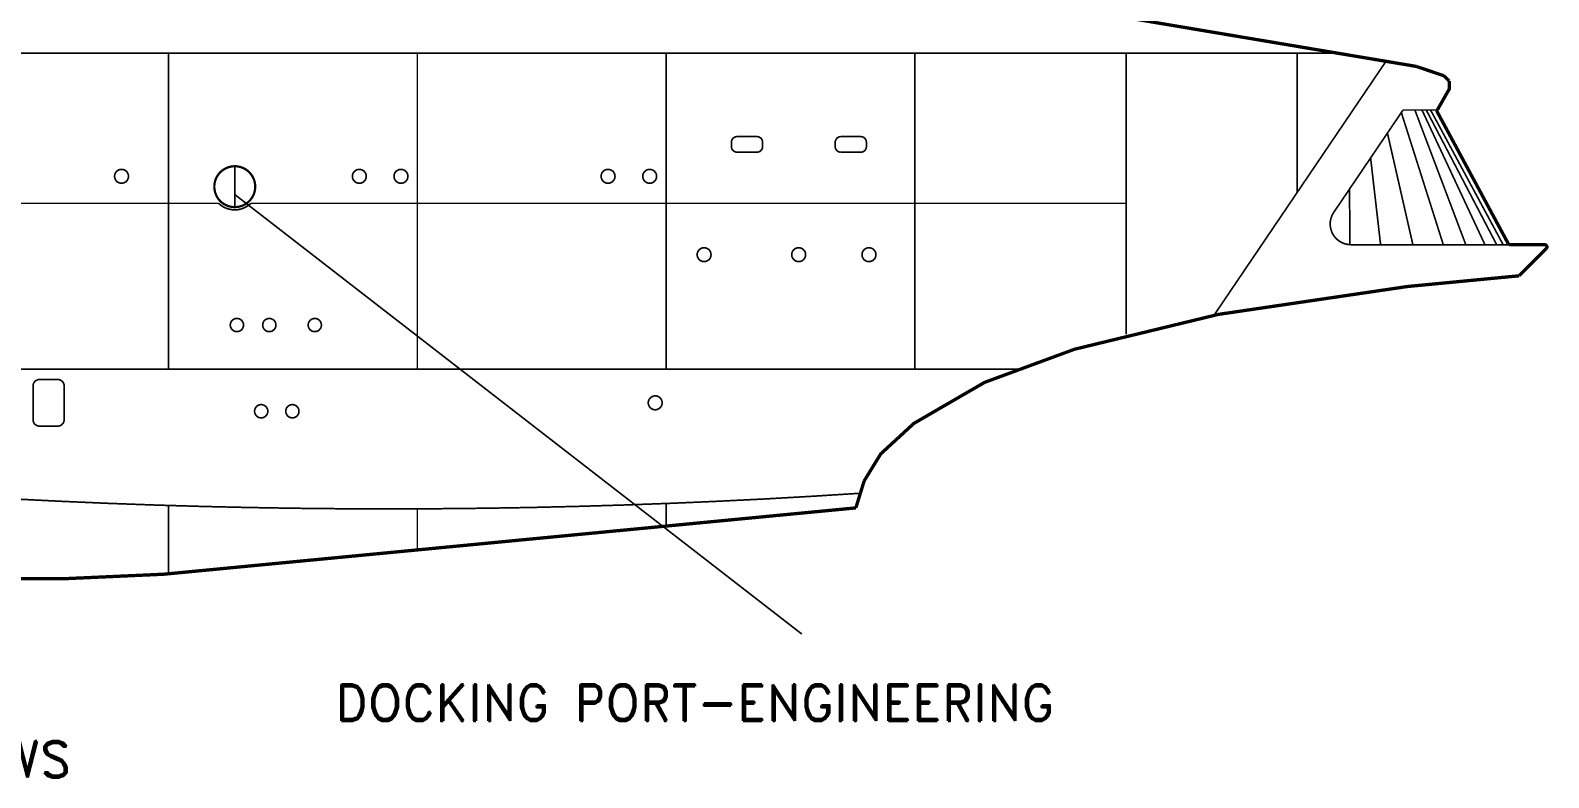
# Model space of a CAD drawing. Extents: x 0.8 to 42.3, y -0.1 to 32.5.
# Drawn here: x 27.87 to 33.74, y 4.18 to 7.07 of the extents above; entities that cross this region are included whole.
import ezdxf

# ---------------------------------------------------------------- set-up
doc = ezdxf.new("R2010")
doc.units = 0
doc.layers.add('SIDE', color=7, linetype='CONTINUOUS')
doc.styles.add('ROMANS', font='ROMAND')

msp = doc.modelspace()

# ---------------------------------------------------------------- linework, layer by layer
at = {"layer": 'SIDE'}
for points, const_width in [([(30.6997, 7.3596), (33.2287, 6.9341)], 0.0128), ([(26.5775, 6.9856), (32.903, 6.9856)], 0.00641), ([(28.4018, 6.9856), (28.4018, 5.7627)], 0.00641), ([(29.364, 5.7627), (29.364, 6.9856)], 0.00641), ([(30.3263, 6.9856), (30.3263, 5.7627)], 0.00641), ([(31.2885, 5.7627), (31.2885, 6.9856)], 0.00641), ([(32.1064, 6.9856), (32.1064, 5.8969)], 0.00641), ([(32.4467, 5.972), (33.1085, 6.9497)], 0.00641), ([(32.7676, 6.9856), (32.7676, 6.4461)], 0.00641), ([(33.2287, 6.9341), (33.335, 6.898)], 0.0128), ([(33.3562, 6.8775), (33.3562, 6.8469), (33.3105, 6.7663)], 0.0128), ([(33.3562, 6.8775), (33.335, 6.898)], 0.0128), ([(32.9092, 6.3692), (33.1773, 6.7654)], 0.00641), ([(33.333, 6.2441), (33.1707, 6.7556)], 0.00641), ([(33.3056, 6.7654), (33.1773, 6.7654)], 0.00641), ([(33.2231, 6.7654), (33.4201, 6.2441)], 0.00641), ([(33.4941, 6.2441), (33.2505, 6.7654)], 0.00641), ([(33.2671, 6.7654), (33.5395, 6.2441)], 0.00641), ([(33.5645, 6.2441), (33.2838, 6.7654)], 0.00641), ([(33.3101, 6.7571), (33.3096, 6.7581), (33.3093, 6.7591), (33.3091, 6.7602), (33.309, 6.7612), (33.309, 6.7623), (33.3092, 6.7634), (33.3095, 6.7644), (33.3099, 6.7654), (33.3105, 6.7663)], 0.0128), ([(33.3101, 6.7571), (33.5838, 6.2488)], 0.0128), ([(30.5899, 6.6595), (30.5868, 6.6573), (30.5841, 6.6546), (30.5819, 6.6515), (30.5803, 6.648), (30.5793, 6.6444), (30.579, 6.6406)], 0.00641), ([(30.579, 6.6239), (30.579, 6.6406)], 0.00641), ([(30.5899, 6.6595), (30.5933, 6.6611), (30.597, 6.6621), (30.6008, 6.6624)], 0.00641), ([(30.6778, 6.6624), (30.6008, 6.6624)], 0.00641), ([(30.6778, 6.6624), (30.6816, 6.6621), (30.6853, 6.6611), (30.6887, 6.6595), (30.6918, 6.6573), (30.6945, 6.6546), (30.6967, 6.6515), (30.6983, 6.648), (30.6993, 6.6444), (30.6996, 6.6406)], 0.00641), ([(30.6996, 6.6239), (30.6996, 6.6406)], 0.00641), ([(30.9835, 6.6515), (30.9819, 6.648), (30.9809, 6.6444), (30.9806, 6.6406), (30.9806, 6.6239)], 0.00641), ([(30.9835, 6.6515), (30.9857, 6.6546), (30.9884, 6.6573), (30.9915, 6.6595), (30.9949, 6.6611), (30.9986, 6.6621), (31.0024, 6.6624)], 0.00641), ([(31.0024, 6.6624), (31.0794, 6.6624)], 0.00641), ([(31.1012, 6.6406), (31.1009, 6.6444), (31.0999, 6.648), (31.0983, 6.6515), (31.0961, 6.6546), (31.0934, 6.6573), (31.0903, 6.6595), (31.0868, 6.6611), (31.0832, 6.6621), (31.0794, 6.6624)], 0.00641), ([(31.1012, 6.6239), (31.1012, 6.6406)], 0.00641), ([(33.1169, 6.6761), (33.2153, 6.2441)], 0.00641), ([(30.5899, 6.605), (30.5868, 6.6072), (30.5841, 6.6099), (30.5819, 6.613), (30.5803, 6.6164), (30.5793, 6.6201), (30.579, 6.6239)], 0.00641), ([(30.5899, 6.605), (30.5933, 6.6034), (30.597, 6.6024), (30.6008, 6.6021)], 0.00641), ([(30.6008, 6.6021), (30.6778, 6.6021)], 0.00641), ([(30.6778, 6.6021), (30.6816, 6.6024), (30.6853, 6.6034), (30.6887, 6.605), (30.6918, 6.6072), (30.6945, 6.6099), (30.6967, 6.613), (30.6983, 6.6164), (30.6993, 6.6201), (30.6996, 6.6239)], 0.00641), ([(30.9915, 6.605), (30.9884, 6.6072), (30.9857, 6.6099), (30.9835, 6.613), (30.9819, 6.6164), (30.9809, 6.6201), (30.9806, 6.6239)], 0.00641), ([(30.9915, 6.605), (30.9949, 6.6034), (30.9986, 6.6024), (31.0024, 6.6021)], 0.00641), ([(31.0794, 6.6021), (31.0024, 6.6021)], 0.00641), ([(31.0983, 6.613), (31.0961, 6.6099), (31.0934, 6.6072), (31.0903, 6.605), (31.0868, 6.6034), (31.0832, 6.6024), (31.0794, 6.6021)], 0.00641), ([(31.0983, 6.613), (31.0999, 6.6164), (31.1009, 6.6201), (31.1012, 6.6239)], 0.00641), ([(33.0904, 6.2441), (33.0518, 6.5799)], 0.00641), ([(28.2466, 6.5088), (28.246, 6.5142), (28.2444, 6.5194), (28.2418, 6.5242), (28.2382, 6.5283), (28.2339, 6.5317), (28.229, 6.5341), (28.2237, 6.5354), (28.2183, 6.5357), (28.2129, 6.5349), (28.2078, 6.533), (28.2032, 6.5301), (28.1992, 6.5263), (28.1961, 6.5219), (28.194, 6.5169), (28.1929, 6.5115), (28.1929, 6.5061), (28.194, 6.5007), (28.1961, 6.4957), (28.1992, 6.4912), (28.2032, 6.4875), (28.2078, 6.4846), (28.2129, 6.4827), (28.2183, 6.4819), (28.2237, 6.4822), (28.229, 6.4835), (28.2339, 6.4859), (28.2382, 6.4893), (28.2418, 6.4934), (28.2444, 6.4982), (28.246, 6.5034), (28.2466, 6.5088)], 0.00641), ([(28.7381, 6.4686), (28.7375, 6.478), (28.7359, 6.4872), (28.7332, 6.4961), (28.7295, 6.5047), (28.7248, 6.5128), (28.7192, 6.5203), (28.7129, 6.527), (28.7057, 6.5331), (28.6979, 6.5382), (28.6896, 6.5424), (28.6808, 6.5456), (28.6717, 6.5477), (28.6624, 6.5488), (28.6531, 6.5488), (28.6438, 6.5477), (28.6347, 6.5456), (28.6259, 6.5424), (28.6176, 6.5382), (28.6098, 6.5331), (28.6026, 6.527), (28.5962, 6.5203), (28.5906, 6.5128), (28.586, 6.5047), (28.5823, 6.4961), (28.5796, 6.4872), (28.578, 6.478), (28.5774, 6.4686), (28.578, 6.4593), (28.5796, 6.4501), (28.5823, 6.4412), (28.586, 6.4326), (28.5906, 6.4245), (28.5962, 6.417), (28.6026, 6.4102), (28.6098, 6.4042), (28.6176, 6.3991), (28.6259, 6.3949), (28.6347, 6.3917), (28.6438, 6.3895), (28.6531, 6.3885), (28.6624, 6.3885), (28.6717, 6.3895), (28.6808, 6.3917), (28.6896, 6.3949), (28.6979, 6.3991), (28.7057, 6.4042), (28.7129, 6.4102), (28.7192, 6.417), (28.7248, 6.4245), (28.7295, 6.4326), (28.7332, 6.4412), (28.7359, 6.4501), (28.7375, 6.4593), (28.7381, 6.4686)], 0.00641), ([(28.7379, 6.4686), (28.7374, 6.4779), (28.7357, 6.4871), (28.7331, 6.4961), (28.7294, 6.5046), (28.7247, 6.5127), (28.7191, 6.5202), (28.7128, 6.527), (28.7056, 6.5329), (28.6978, 6.5381), (28.6895, 6.5423), (28.6807, 6.5454), (28.6716, 6.5476), (28.6624, 6.5487), (28.6531, 6.5487), (28.6438, 6.5476), (28.6347, 6.5454), (28.626, 6.5423), (28.6176, 6.5381), (28.6099, 6.5329), (28.6027, 6.527), (28.5963, 6.5202), (28.5907, 6.5127), (28.5861, 6.5046), (28.5824, 6.4961), (28.5797, 6.4871), (28.5781, 6.4779), (28.5776, 6.4686), (28.5781, 6.4593), (28.5797, 6.4501), (28.5824, 6.4412), (28.5861, 6.4326), (28.5907, 6.4246), (28.5963, 6.4171), (28.6027, 6.4103), (28.6099, 6.4043), (28.6176, 6.3992), (28.626, 6.395), (28.6347, 6.3918), (28.6438, 6.3897), (28.6531, 6.3886), (28.6624, 6.3886), (28.6716, 6.3897), (28.6807, 6.3918), (28.6895, 6.395), (28.6978, 6.3992), (28.7056, 6.4043), (28.7128, 6.4103), (28.7191, 6.4171), (28.7247, 6.4246), (28.7294, 6.4326), (28.7331, 6.4412), (28.7357, 6.4501), (28.7374, 6.4593), (28.7379, 6.4686)], 0.00641), ([(28.7168, 6.5196), (28.7104, 6.5262), (28.7032, 6.532), (28.6954, 6.5369), (28.687, 6.5409), (28.6783, 6.5439), (28.6693, 6.5458), (28.66, 6.5466), (28.6508, 6.5463), (28.6417, 6.545), (28.6327, 6.5425), (28.6242, 6.5391), (28.6161, 6.5346), (28.6086, 6.5292), (28.6018, 6.523), (28.5957, 6.516), (28.5906, 6.5083), (28.5864, 6.5001), (28.5831, 6.4914), (28.581, 6.4824), (28.5799, 6.4733), (28.5799, 6.464), (28.581, 6.4548), (28.5831, 6.4458), (28.5864, 6.4372), (28.5906, 6.429), (28.5957, 6.4213), (28.6018, 6.4143), (28.6086, 6.4081), (28.6161, 6.4027), (28.6242, 6.3982), (28.6327, 6.3947), (28.6417, 6.3923), (28.6508, 6.3909), (28.66, 6.3907), (28.6693, 6.3915), (28.6783, 6.3934), (28.687, 6.3963), (28.6954, 6.4003), (28.7032, 6.4053), (28.7104, 6.4111), (28.7168, 6.4177), (28.7224, 6.4251), (28.7271, 6.433), (28.7309, 6.4415), (28.7336, 6.4503), (28.7352, 6.4594), (28.7357, 6.4686)], 0.00641), ([(28.6577, 6.3883), (28.6577, 6.5488)], 0.00641), ([(28.7168, 6.5196), (28.7224, 6.5122), (28.7271, 6.5042), (28.7309, 6.4958), (28.7336, 6.487), (28.7352, 6.4779), (28.7357, 6.4686)], 0.00641), ([(29.1666, 6.5088), (29.166, 6.5142), (29.1644, 6.5194), (29.1618, 6.5242), (29.1582, 6.5283), (29.1539, 6.5317), (29.149, 6.5341), (29.1437, 6.5354), (29.1382, 6.5357), (29.1329, 6.5349), (29.1278, 6.533), (29.1231, 6.5301), (29.1192, 6.5263), (29.1161, 6.5219), (29.1139, 6.5169), (29.1128, 6.5115), (29.1128, 6.5061), (29.1139, 6.5007), (29.1161, 6.4957), (29.1192, 6.4912), (29.1231, 6.4875), (29.1278, 6.4846), (29.1329, 6.4827), (29.1382, 6.4819), (29.1437, 6.4822), (29.149, 6.4835), (29.1539, 6.4859), (29.1582, 6.4893), (29.1618, 6.4934), (29.1644, 6.4982), (29.166, 6.5034), (29.1666, 6.5088)], 0.00641), ([(29.31, 6.5341), (29.3047, 6.5354), (29.2993, 6.5357), (29.2939, 6.5349), (29.2888, 6.533), (29.2842, 6.5301), (29.2802, 6.5263), (29.2771, 6.5219), (29.2749, 6.5169), (29.2738, 6.5115), (29.2738, 6.5061), (29.2749, 6.5007), (29.2771, 6.4957), (29.2802, 6.4912), (29.2842, 6.4875), (29.2888, 6.4846), (29.2939, 6.4827), (29.2993, 6.4819), (29.3047, 6.4822), (29.31, 6.4835), (29.3149, 6.4859), (29.3192, 6.4893), (29.3227, 6.4934), (29.3254, 6.4982), (29.327, 6.5034), (29.3276, 6.5088)], 0.00641), ([(29.31, 6.5341), (29.3149, 6.5317), (29.3192, 6.5283), (29.3227, 6.5242), (29.3254, 6.5194), (29.327, 6.5142), (29.3276, 6.5088)], 0.00641), ([(30.1288, 6.5088), (30.1283, 6.5142), (30.1266, 6.5194), (30.124, 6.5242), (30.1204, 6.5283), (30.1161, 6.5317), (30.1112, 6.5341), (30.1059, 6.5354), (30.1005, 6.5357), (30.0951, 6.5349), (30.09, 6.533), (30.0854, 6.5301), (30.0814, 6.5263), (30.0783, 6.5219), (30.0762, 6.5169), (30.0751, 6.5115), (30.0751, 6.5061), (30.0762, 6.5007), (30.0783, 6.4957), (30.0814, 6.4912), (30.0854, 6.4875), (30.09, 6.4846), (30.0951, 6.4827), (30.1005, 6.4819), (30.1059, 6.4822), (30.1112, 6.4835), (30.1161, 6.4859), (30.1204, 6.4893), (30.124, 6.4934), (30.1266, 6.4982), (30.1283, 6.5034), (30.1288, 6.5088)], 0.00641), ([(30.2722, 6.5341), (30.267, 6.5354), (30.2615, 6.5357), (30.2561, 6.5349), (30.251, 6.533), (30.2464, 6.5301), (30.2424, 6.5263), (30.2393, 6.5219), (30.2372, 6.5169), (30.2361, 6.5115), (30.2361, 6.5061), (30.2372, 6.5007), (30.2393, 6.4957), (30.2424, 6.4912), (30.2464, 6.4875), (30.251, 6.4846), (30.2561, 6.4827), (30.2615, 6.4819), (30.267, 6.4822), (30.2722, 6.4835), (30.2771, 6.4859), (30.2814, 6.4893), (30.285, 6.4934), (30.2876, 6.4982), (30.2893, 6.5034), (30.2898, 6.5088)], 0.00641), ([(30.2722, 6.5341), (30.2771, 6.5317), (30.2814, 6.5283), (30.285, 6.5242), (30.2876, 6.5194), (30.2893, 6.5142), (30.2898, 6.5088)], 0.00641), ([(32.9702, 6.4593), (32.9718, 6.2441)], 0.00641), ([(26.6176, 6.4042), (28.5952, 6.4042)], 0.00641), ([(28.5952, 6.4042), (28.6032, 6.3973), (28.612, 6.3913), (28.6215, 6.3865), (28.6315, 6.3828), (28.6418, 6.3803), (28.6524, 6.379), (28.6631, 6.379), (28.6736, 6.3803), (28.684, 6.3828), (28.6939, 6.3865), (28.7034, 6.3913), (28.7123, 6.3973), (28.7203, 6.4042)], 0.00641), ([(30.8513, 4.7372), (28.6577, 6.4383)], 0.00641), ([(28.7203, 6.4042), (32.1064, 6.4042)], 0.00641), ([(32.9092, 6.3692), (32.9043, 6.3609), (32.9004, 6.3521), (32.8976, 6.3429), (32.8959, 6.3334), (32.8954, 6.3237), (32.8961, 6.3141), (32.8979, 6.3046), (32.9008, 6.2954), (32.9048, 6.2867), (32.9098, 6.2784), (32.9158, 6.2709), (32.9226, 6.2641), (32.9302, 6.2582), (32.9385, 6.2532), (32.9473, 6.2492), (32.9565, 6.2464), (32.966, 6.2447), (32.9756, 6.2441)], 0.00641), ([(30.4827, 6.2307), (30.4774, 6.2321), (30.472, 6.2324), (30.4666, 6.2316), (30.4615, 6.2297), (30.4569, 6.2268), (30.4529, 6.223), (30.4498, 6.2185), (30.4477, 6.2135), (30.4466, 6.2082), (30.4466, 6.2027), (30.4477, 6.1974), (30.4498, 6.1924), (30.4529, 6.1879), (30.4569, 6.1842), (30.4615, 6.1813), (30.4666, 6.1794), (30.472, 6.1786), (30.4774, 6.1788), (30.4827, 6.1802), (30.4876, 6.1826), (30.4919, 6.1859), (30.4955, 6.1901), (30.4981, 6.1948), (30.4998, 6.2), (30.5003, 6.2055)], 0.00641), ([(30.4827, 6.2307), (30.4876, 6.2283), (30.4919, 6.225), (30.4955, 6.2209), (30.4981, 6.2161), (30.4998, 6.2109), (30.5003, 6.2055)], 0.00641), ([(30.8662, 6.2055), (30.8656, 6.2109), (30.864, 6.2161), (30.8613, 6.2209), (30.8578, 6.225), (30.8535, 6.2283), (30.8486, 6.2307), (30.8433, 6.2321), (30.8379, 6.2324), (30.8325, 6.2316), (30.8274, 6.2297), (30.8227, 6.2268), (30.8188, 6.223), (30.8157, 6.2185), (30.8135, 6.2135), (30.8124, 6.2082), (30.8124, 6.2027), (30.8135, 6.1974), (30.8157, 6.1924), (30.8188, 6.1879), (30.8227, 6.1842), (30.8274, 6.1813), (30.8325, 6.1794), (30.8379, 6.1786), (30.8433, 6.1788), (30.8486, 6.1802), (30.8535, 6.1826), (30.8578, 6.1859), (30.8613, 6.1901), (30.864, 6.1948), (30.8656, 6.2), (30.8662, 6.2055)], 0.00641), ([(31.1205, 6.2307), (31.1152, 6.2321), (31.1097, 6.2324), (31.1044, 6.2316), (31.0992, 6.2297), (31.0946, 6.2268), (31.0907, 6.223), (31.0876, 6.2185), (31.0854, 6.2135), (31.0843, 6.2082), (31.0843, 6.2027), (31.0854, 6.1974), (31.0876, 6.1924), (31.0907, 6.1879), (31.0946, 6.1842), (31.0992, 6.1813), (31.1044, 6.1794), (31.1097, 6.1786), (31.1152, 6.1788), (31.1205, 6.1802), (31.1254, 6.1826), (31.1297, 6.1859), (31.1332, 6.1901), (31.1359, 6.1948), (31.1375, 6.2), (31.1381, 6.2055)], 0.00641), ([(31.1205, 6.2307), (31.1254, 6.2283), (31.1297, 6.225), (31.1332, 6.2209), (31.1359, 6.2161), (31.1375, 6.2109), (31.1381, 6.2055)], 0.00641), ([(32.9756, 6.2441), (33.5864, 6.2441)], 0.00641), ([(33.5886, 6.2446), (33.5876, 6.2451), (33.5867, 6.2456), (33.5858, 6.2463), (33.585, 6.247), (33.5844, 6.2479), (33.5838, 6.2488)], 0.0128), ([(33.5886, 6.2446), (33.5896, 6.2443), (33.5907, 6.2441), (33.5917, 6.2441)], 0.0128), ([(33.5917, 6.2441), (33.725, 6.2441)], 0.0128), ([(33.6264, 6.1237), (33.7314, 6.2287)], 0.0128), ([(33.725, 6.2441), (33.7274, 6.2438), (33.7295, 6.2429), (33.7314, 6.2414), (33.7328, 6.2396), (33.7337, 6.2374), (33.734, 6.2351), (33.7337, 6.2328), (33.7328, 6.2306), (33.7314, 6.2287)], 0.0128), ([(31.0926, 5.3298), (31.1567, 5.4344), (31.285, 5.5525), (31.5583, 5.7111), (31.9059, 5.8393), (32.4627, 5.9743), (33.1949, 6.0823), (33.6264, 6.1237)], 0.0128), ([(28.6917, 5.9331), (28.6911, 5.9385), (28.6895, 5.9436), (28.6868, 5.9482), (28.6832, 5.9522), (28.6788, 5.9553), (28.6739, 5.9575), (28.6687, 5.9586), (28.6633, 5.9586), (28.6581, 5.9575), (28.6532, 5.9553), (28.6488, 5.9522), (28.6452, 5.9482), (28.6426, 5.9436), (28.6409, 5.9385), (28.6403, 5.9331), (28.6409, 5.9278), (28.6426, 5.9227), (28.6452, 5.918), (28.6488, 5.9141), (28.6532, 5.9109), (28.6581, 5.9087), (28.6633, 5.9076), (28.6687, 5.9076), (28.6739, 5.9087), (28.6788, 5.9109), (28.6832, 5.9141), (28.6868, 5.918), (28.6895, 5.9227), (28.6911, 5.9278), (28.6917, 5.9331)], 0.00641), ([(28.817, 5.9331), (28.8164, 5.9385), (28.8148, 5.9436), (28.8121, 5.9482), (28.8085, 5.9522), (28.8041, 5.9553), (28.7992, 5.9575), (28.794, 5.9586), (28.7886, 5.9586), (28.7834, 5.9575), (28.7785, 5.9553), (28.7741, 5.9522), (28.7705, 5.9482), (28.7679, 5.9436), (28.7662, 5.9385), (28.7656, 5.9331), (28.7662, 5.9278), (28.7679, 5.9227), (28.7705, 5.918), (28.7741, 5.9141), (28.7785, 5.9109), (28.7834, 5.9087), (28.7886, 5.9076), (28.794, 5.9076), (28.7992, 5.9087), (28.8041, 5.9109), (28.8085, 5.9141), (28.8121, 5.918), (28.8148, 5.9227), (28.8164, 5.9278), (28.817, 5.9331)], 0.00641), ([(28.9753, 5.9575), (28.97, 5.9586), (28.9647, 5.9586), (28.9594, 5.9575), (28.9545, 5.9553), (28.9502, 5.9522), (28.9466, 5.9482), (28.9439, 5.9436), (28.9423, 5.9385), (28.9417, 5.9331), (28.9423, 5.9278), (28.9439, 5.9227), (28.9466, 5.918), (28.9502, 5.9141), (28.9545, 5.9109), (28.9594, 5.9087), (28.9647, 5.9076), (28.97, 5.9076), (28.9753, 5.9087), (28.9802, 5.9109), (28.9845, 5.9141), (28.9881, 5.918), (28.9908, 5.9227), (28.9924, 5.9278), (28.993, 5.9331)], 0.00641), ([(28.9753, 5.9575), (28.9802, 5.9553), (28.9845, 5.9522), (28.9881, 5.9482), (28.9908, 5.9436), (28.9924, 5.9385), (28.993, 5.9331)], 0.00641), ([(31.6859, 5.7627), (26.5775, 5.7627)], 0.00641), ([(27.8807, 5.7097), (27.8788, 5.7057), (27.8776, 5.7014), (27.8773, 5.6969)], 0.00641), ([(27.8773, 5.6969), (27.8773, 5.5673)], 0.00641), ([(27.8807, 5.7097), (27.8833, 5.7134), (27.8865, 5.7166), (27.8901, 5.7191), (27.8941, 5.721), (27.8985, 5.7222), (27.9029, 5.7226)], 0.00641), ([(27.9722, 5.7226), (27.9029, 5.7226)], 0.00641), ([(27.985, 5.7191), (27.981, 5.721), (27.9767, 5.7222), (27.9722, 5.7226)], 0.00641), ([(27.985, 5.7191), (27.9887, 5.7166), (27.9919, 5.7134), (27.9944, 5.7097), (27.9963, 5.7057), (27.9975, 5.7014), (27.9979, 5.6969)], 0.00641), ([(27.9979, 5.5673), (27.9979, 5.6969)], 0.00641), ([(30.3111, 5.6321), (30.3106, 5.6376), (30.3089, 5.6428), (30.3063, 5.6475), (30.3027, 5.6517), (30.2984, 5.655), (30.2935, 5.6574), (30.2883, 5.6588), (30.2828, 5.659), (30.2774, 5.6582), (30.2723, 5.6563), (30.2677, 5.6534), (30.2637, 5.6497), (30.2606, 5.6452), (30.2585, 5.6402), (30.2574, 5.6348), (30.2574, 5.6294), (30.2585, 5.6241), (30.2606, 5.6191), (30.2637, 5.6146), (30.2677, 5.6108), (30.2723, 5.6079), (30.2774, 5.606), (30.2828, 5.6052), (30.2883, 5.6055), (30.2935, 5.6069), (30.2984, 5.6093), (30.3027, 5.6126), (30.3063, 5.6167), (30.3089, 5.6215), (30.3106, 5.6267), (30.3111, 5.6321)], 0.00641), ([(28.7679, 5.6239), (28.7627, 5.625), (28.7573, 5.625), (28.752, 5.6239), (28.7471, 5.6217), (28.7428, 5.6185), (28.7392, 5.6145), (28.7365, 5.6099), (28.7349, 5.6048), (28.7343, 5.5995), (28.7349, 5.5941), (28.7365, 5.589), (28.7392, 5.5844), (28.7428, 5.5804), (28.7471, 5.5772), (28.752, 5.575), (28.7573, 5.5739), (28.7627, 5.5739), (28.7679, 5.575), (28.7728, 5.5772), (28.7771, 5.5804), (28.7808, 5.5844), (28.7834, 5.589), (28.7851, 5.5941), (28.7856, 5.5995)], 0.00641), ([(28.7679, 5.6239), (28.7728, 5.6217), (28.7771, 5.6185), (28.7808, 5.6145), (28.7834, 5.6099), (28.7851, 5.6048), (28.7856, 5.5995)], 0.00641), ([(28.9062, 5.5995), (28.9057, 5.6048), (28.904, 5.6099), (28.9013, 5.6145), (28.8978, 5.6185), (28.8934, 5.6217), (28.8885, 5.6239), (28.8833, 5.625), (28.8779, 5.625), (28.8727, 5.6239), (28.8677, 5.6217), (28.8634, 5.6185), (28.8598, 5.6145), (28.8571, 5.6099), (28.8555, 5.6048), (28.8549, 5.5995), (28.8555, 5.5941), (28.8571, 5.589), (28.8598, 5.5844), (28.8634, 5.5804), (28.8677, 5.5772), (28.8727, 5.575), (28.8779, 5.5739), (28.8833, 5.5739), (28.8885, 5.575), (28.8934, 5.5772), (28.8978, 5.5804), (28.9013, 5.5844), (28.904, 5.589), (28.9057, 5.5941), (28.9062, 5.5995)], 0.00641), ([(27.8773, 5.5673), (27.8776, 5.5629), (27.8788, 5.5586), (27.8807, 5.5545), (27.8833, 5.5508), (27.8865, 5.5477), (27.8901, 5.5451), (27.8941, 5.5432), (27.8985, 5.5421), (27.9029, 5.5417)], 0.00641), ([(27.9029, 5.5417), (27.9722, 5.5417)], 0.00641), ([(27.9722, 5.5417), (27.9767, 5.5421), (27.981, 5.5432), (27.985, 5.5451), (27.9887, 5.5477), (27.9919, 5.5508), (27.9944, 5.5545), (27.9963, 5.5586), (27.9975, 5.5629), (27.9979, 5.5673)], 0.00641), ([(31.0604, 5.2254), (31.0926, 5.3298)], 0.0128), ([(27.4395, 5.2816), (27.6211, 5.2702), (27.8027, 5.26), (27.9844, 5.251), (28.1662, 5.2431), (28.3479, 5.2365), (28.5298, 5.2311), (28.7117, 5.2269), (28.8936, 5.2239), (29.0755, 5.2221), (29.2574, 5.2216), (29.4393, 5.2222), (29.6212, 5.224), (29.8031, 5.227), (29.985, 5.2313), (30.1668, 5.2367), (30.3486, 5.2433), (30.5303, 5.2512), (30.712, 5.2602), (30.8936, 5.2705), (31.0752, 5.2819)], 0.00641), ([(27.6473, 4.9518), (28.0084, 4.9518), (28.3829, 4.9687), (31.0604, 5.2254)], 0.0128), ([(28.4018, 5.2348), (28.4018, 4.9661)], 0.00641), ([(30.3263, 5.2422), (30.3263, 5.155)], 0.00641), ([(29.364, 5.2216), (29.364, 5.0627)], 0.00641)]:
    msp.add_lwpolyline(points, dxfattribs=dict(at, const_width=const_width))

# ---------------------------------------------------------------- texts
at = {"layer": 'SIDE', "style": 'ROMANS'}
for s, p in [('DOCKING PORT-ENGINEERING', (29.046, 4.4007)), ('BOTANICAL SECTION WINDOWS', (25.1457, 4.1813))]:
    msp.add_text(s, height=0.14113, dxfattribs=at).set_placement(p)

doc.saveas('drawing.dxf')
